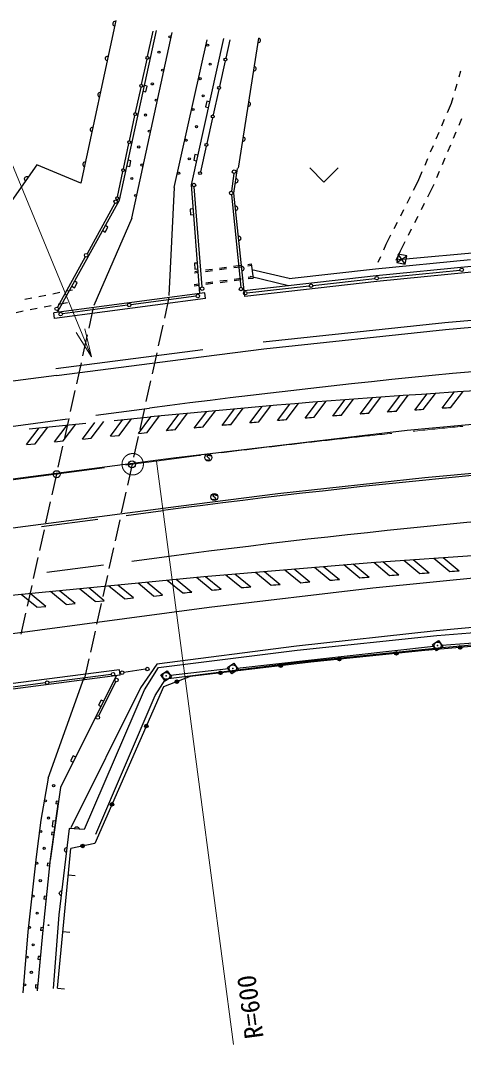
# Model space of a CAD drawing. Units: millimetres at full size, sheet at 1:1000; details may follow other scales. Extents: x 40000 to 680000, y 20000 to 380000.
# Drawn here: x 185034 to 216098, y 268515 to 340373 of the extents above; entities that cross this region are included whole.
import ezdxf
from ezdxf.enums import TextEntityAlignment as Align

# ---------------------------------------------------------------- set-up
doc = ezdxf.new("R2010")
doc.units = ezdxf.units.MM
doc.header["$LTSCALE"] = 1000
doc.header["$PDMODE"] = 32
doc.header["$PDSIZE"] = 500
doc.linetypes.add('CHAIN', pattern=[18.5, 12, -1.5, 3.5, -1.5])
for name, color, linetype, lineweight in [('M-BGD', 7, 'Continuous', 25), ('M-BMK', 2, 'CHAIN', 13), ('M-BMK-ROW', 30, 'Continuous', 25), ('M-STR-HTXT', 7, 'Continuous', 13), ('M-STR-STRC', 7, 'Continuous', 25), ('S-STR-HTXT', 7, 'Continuous', 13)]:
    doc.layers.add(name, color=color, linetype=linetype, lineweight=lineweight)
doc.layers.add('M-OTRS', color=6, linetype='Continuous')
doc.styles.add('ＭＳ ゴシック', font='')
doc.styles.get('ＭＳ ゴシック').set_extended_font_data('MS Gothic')

# ---------------------------------------------------------------- blocks, each defined once
blk = doc.blocks.new('open_arrow')
at = {"color": 0, "linetype": 'Continuous', "lineweight": -2}
blk.add_lwpolyline([(7.5, 1.25), (0, 0), (7.5, -1.25)], dxfattribs=at)

msp = doc.modelspace()

# ---------------------------------------------------------------- linework, layer by layer
at = {"layer": 'M-BGD'}
for p, q in [((191727, 340373), (189259, 328962)), ((191973, 327754), (194562, 339660)), ((192842, 326507), (195679, 339530)), ((193951, 337845), (194332, 339619)), ((195811, 328659), (198133, 339021)), ((199272, 339117), (197001, 328846)), ((199713, 339018), (199425, 337725)), ((200324, 330002), (201751, 339126)), ((193527, 335875), (193909, 337649)), ((199381, 337530), (198980, 335733)), ((215784, 336418), (215903, 336829)), ((193104, 333905), (193485, 335679)), ((193919, 335760), (193723, 335802)), ((193834, 335369), (193919, 335760)), ((215505, 335457), (215644, 335938)), ((193638, 335411), (193834, 335369)), ((198936, 335538), (198535, 333741)), ((215247, 334566), (215366, 334977)), ((198092, 334705), (198005, 334314)), ((198005, 334314), (198200, 334271)), ((198287, 334662), (198092, 334705)), ((214967, 333907), (215247, 334566)), ((192681, 331936), (193062, 333710)), ((198492, 333546), (198090, 331749)), ((214576, 332987), (214772, 333447)), ((215790, 333030), (215985, 333490)), ((214185, 332067), (214381, 332527)), ((215399, 332110), (215594, 332570)), ((192257, 329966), (192639, 331740)), ((198047, 331554), (197646, 329757)), ((213794, 331146), (213990, 331606)), ((215008, 331189), (215203, 331650)), ((192780, 330525), (192584, 330567)), ((197263, 330958), (197177, 330567)), ((197177, 330567), (197372, 330524)), ((197458, 330915), (197263, 330958)), ((213403, 330226), (213599, 330686)), ((214617, 330269), (214812, 330729)), ((186172, 330253), (177809, 318427)), ((189259, 328962), (186172, 330253)), ((192499, 330176), (192695, 330134)), ((192695, 330134), (192780, 330525)), ((199996, 328251), (200244, 329998)), ((205315, 330034), (206315, 329034)), ((206315, 329034), (207315, 330034)), ((185321, 329246), (185326, 329289)), ((185333, 329196), (185321, 329246)), ((185326, 329289), (185340, 329330)), ((185349, 329159), (185333, 329196)), ((185340, 329330), (185371, 329374)), ((185374, 329125), (185349, 329159)), ((185371, 329374), (185405, 329401)), ((185405, 329401), (185445, 329420)), ((185445, 329420), (185496, 329425)), ((185496, 329425), (185536, 329423)), ((185536, 329423), (185576, 329410)), ((191834, 327997), (192215, 329771)), ((199996, 329641), (199826, 328394)), ((200144, 329298), (200182, 329279)), ((200182, 329279), (200213, 329253)), ((200213, 329253), (200246, 329215)), ((200246, 329215), (200262, 329174)), ((200268, 329131), (200261, 329077)), ((200262, 329174), (200268, 329131)), ((212928, 329107), (213208, 329766)), ((214226, 329349), (214421, 329809)), ((195811, 328659), (195444, 321068)), ((197001, 328846), (197597, 321209)), ((197766, 321675), (197213, 328700)), ((200137, 328959), (200095, 328952)), ((200174, 328975), (200137, 328959)), ((200216, 329003), (200174, 328975)), ((200243, 329038), (200216, 329003)), ((200261, 329077), (200243, 329038)), ((212598, 328457), (212928, 329107)), ((213594, 327989), (213926, 328642)), ((213926, 328642), (214030, 328889)), ((187663, 319942), (191973, 327754)), ((199822, 328145), (200487, 321653)), ((200715, 321413), (199996, 328251)), ((212145, 327565), (212371, 328011)), ((191645, 327549), (189700, 324008)), ((197134, 327146), (196934, 327130)), ((196934, 327130), (196965, 326732)), ((200089, 327369), (200130, 327359)), ((200164, 327038), (200125, 327020)), ((200130, 327359), (200166, 327341)), ((200196, 327062), (200164, 327038)), ((200166, 327341), (200208, 327312)), ((200230, 327100), (200196, 327062)), ((200208, 327312), (200233, 327276)), ((200247, 327141), (200230, 327100)), ((200233, 327276), (200249, 327237)), ((200255, 327183), (200247, 327141)), ((200249, 327237), (200255, 327183)), ((211692, 326674), (211918, 327120)), ((213141, 327098), (213367, 327543)), ((192842, 326507), (190169, 320372)), ((196965, 326732), (197165, 326747)), ((212688, 326206), (212915, 326652)), ((190798, 325626), (190974, 325530)), ((190974, 325530), (191167, 325880)), ((191167, 325880), (190992, 325976)), ((211239, 325782), (211466, 326228)), ((212235, 325314), (212462, 325760)), ((200311, 325255), (200352, 325245)), ((200386, 324924), (200347, 324907)), ((200352, 325245), (200388, 325228)), ((200418, 324948), (200386, 324924)), ((200388, 325228), (200430, 325199)), ((200453, 324986), (200418, 324948)), ((200430, 325199), (200455, 325162)), ((200469, 325027), (200453, 324986)), ((200455, 325162), (200472, 325123)), ((200477, 325069), (200469, 325027)), ((200472, 325123), (200477, 325069)), ((210683, 324686), (211013, 325336)), ((211677, 324215), (212009, 324868)), ((210503, 324280), (210683, 324686)), ((211381, 323544), (211677, 324215)), ((189579, 323789), (187633, 320248)), ((209929, 322946), (216586, 323603)), ((210122, 323415), (210302, 323822)), ((197430, 323347), (197231, 323332)), ((197231, 323332), (197262, 322933)), ((197246, 322668), (197503, 322702)), ((197251, 322769), (197500, 322802)), ((197262, 322933), (197461, 322949)), ((197995, 322868), (198491, 322933)), ((197999, 322767), (198495, 322833)), ((198987, 322998), (199483, 323064)), ((198991, 322898), (199486, 322963)), ((199978, 323129), (200474, 323195)), ((199982, 323029), (200478, 323094)), ((200533, 323141), (200574, 323131)), ((200608, 322810), (200570, 322793)), ((200574, 323131), (200611, 323114)), ((200640, 322834), (200608, 322810)), ((200611, 323114), (200652, 323085)), ((200675, 322872), (200640, 322834)), ((200652, 323085), (200677, 323049)), ((200692, 322913), (200675, 322872)), ((200677, 323049), (200694, 323009)), ((200699, 322955), (200692, 322913)), ((200694, 323009), (200699, 322955)), ((200970, 323260), (201218, 323293)), ((200973, 323160), (201231, 323193)), ((201218, 323293), (201342, 322300)), ((203864, 322268), (201260, 322884)), ((203864, 322268), (209929, 322946)), ((216630, 323105), (209982, 322449)), ((216666, 322707), (210024, 322051)), ((210135, 322299), (215849, 322859)), ((188819, 321624), (189012, 321974)), ((189012, 321974), (188837, 322071)), ((198029, 321964), (198525, 322030)), ((198033, 321864), (198529, 321929)), ((199021, 322095), (199516, 322160)), ((199024, 321995), (199520, 322060)), ((200012, 322226), (200508, 322291)), ((200016, 322125), (200511, 322191)), ((209982, 322449), (200718, 321413)), ((210024, 322051), (200762, 321015)), ((201003, 322357), (201330, 322400)), ((201007, 322256), (201342, 322300)), ((203833, 321761), (201145, 322397)), ((205524, 321778), (209887, 322273)), ((187301, 321203), (187792, 321298)), ((197962, 321257), (187360, 319865)), ((188282, 321393), (188674, 321469)), ((188644, 321720), (188819, 321624)), ((197202, 321754), (197537, 321799)), ((197207, 321856), (197533, 321899)), ((198014, 320861), (197962, 321257)), ((200762, 321015), (200718, 321413)), ((200913, 321255), (205276, 321750)), ((185337, 320823), (185828, 320918)), ((186319, 321013), (186810, 321108)), ((198014, 320861), (187412, 319469)), ((187685, 320463), (188332, 320588)), ((197342, 321026), (192779, 320423)), ((195447, 320943), (195125, 319489)), ((184739, 319893), (185230, 319988)), ((185721, 320083), (186212, 320178)), ((186703, 320273), (187194, 320368)), ((187412, 319469), (187360, 319865)), ((192531, 320390), (187968, 319787)), ((189843, 318792), (190164, 320240)), ((214797, 319187), (225737, 320155)), ((202047, 317828), (214797, 319187)), ((195016, 319001), (194692, 317536)), ((189411, 316839), (189735, 318304)), ((187501, 315956), (197818, 317282)), ((194584, 317048), (194260, 315583)), ((188978, 314886), (189302, 316351)), ((194152, 315095), (193828, 313631)), ((188546, 312934), (188870, 314398)), ((193720, 313142), (193395, 311678)), ((212144, 311622), (223712, 312696)), ((188113, 310981), (188438, 312446)), ((193287, 311190), (192963, 309725)), ((195751, 309683), (212144, 311622)), ((187681, 309028), (188005, 310493)), ((198129, 309804), (198137, 309833)), ((198133, 309771), (198129, 309804)), ((198144, 309746), (198133, 309771)), ((198137, 309833), (198150, 309854)), ((198263, 309644), (198144, 309746)), ((198150, 309854), (198172, 309873)), ((198172, 309873), (198212, 309877)), ((198212, 309877), (198268, 309867)), ((198268, 309867), (198292, 309858)), ((198292, 309858), (198313, 309843)), ((198313, 309843), (198330, 309821)), ((198330, 309821), (198341, 309789)), ((158764, 304822), (195751, 309683)), ((192855, 309237), (192531, 307772)), ((198099, 309560), (198109, 309543)), ((198109, 309543), (198126, 309531)), ((198126, 309531), (198151, 309521)), ((198151, 309521), (198189, 309514)), ((198189, 309514), (198223, 309517)), ((198223, 309517), (198253, 309530)), ((198253, 309530), (198274, 309554)), ((198278, 309627), (198263, 309644)), ((198274, 309554), (198281, 309582)), ((198283, 309601), (198278, 309627)), ((198281, 309582), (198283, 309601)), ((223131, 309180), (213397, 308276)), ((187248, 307076), (187573, 308540)), ((213397, 308276), (203070, 307154)), ((192423, 307284), (192098, 305820)), ((203070, 307154), (196116, 306280)), ((198550, 307034), (198558, 307063)), ((198554, 307002), (198550, 307034)), ((198564, 306977), (198554, 307002)), ((198558, 307063), (198571, 307085)), ((198684, 306874), (198564, 306977)), ((198571, 307085), (198592, 307104)), ((198592, 307104), (198632, 307108)), ((198632, 307108), (198689, 307097)), ((198698, 306857), (198684, 306874)), ((198689, 307097), (198712, 307089)), ((198703, 306831), (198698, 306857)), ((198712, 307089), (198734, 307073)), ((198734, 307073), (198750, 307051)), ((198750, 307051), (198762, 307020)), ((196116, 306280), (158768, 301359)), ((186816, 305123), (187140, 306588)), ((198519, 306791), (198530, 306773)), ((198530, 306773), (198547, 306761)), ((198547, 306761), (198571, 306752)), ((198571, 306752), (198610, 306744)), ((198610, 306744), (198643, 306747)), ((198643, 306747), (198674, 306760)), ((198674, 306760), (198695, 306784)), ((198695, 306784), (198701, 306812)), ((198701, 306812), (198703, 306831)), ((191990, 305332), (191666, 303867)), ((186384, 303170), (186708, 304635)), ((191558, 303379), (191234, 301914)), ((185951, 301218), (186275, 302682)), ((191126, 301426), (190801, 299962)), ((209750, 300562), (220655, 301643)), ((185519, 299265), (185843, 300729)), ((198274, 299202), (209750, 300562)), ((183158, 297189), (198274, 299202)), ((190693, 299473), (190369, 298009)), ((185086, 297312), (185411, 298777)), ((222863, 298338), (214185, 297538)), ((190261, 297521), (189937, 296056)), ((214185, 297538), (204397, 296471)), ((214237, 297205), (222943, 297936)), ((204433, 296191), (214237, 297205)), ((223307, 297021), (213387, 296166)), ((214317, 296359), (223009, 297089)), ((204397, 296471), (194583, 295198)), ((194721, 294978), (204433, 296191)), ((204530, 295346), (214317, 296359)), ((213387, 296166), (205396, 295348)), ((189829, 295568), (189507, 294113)), ((195227, 294185), (204530, 295346)), ((205396, 295348), (196941, 294343)), ((191973, 294818), (181758, 293496)), ((192024, 294422), (191973, 294818)), ((193802, 294845), (192283, 294628)), ((194583, 295198), (193455, 293538)), ((193730, 293401), (194721, 294978)), ((192024, 294422), (181810, 293099)), ((186981, 287200), (189508, 294262)), ((191399, 294491), (187028, 293927)), ((191750, 294378), (187840, 286548)), ((190516, 291574), (191710, 293984)), ((194485, 293004), (195227, 294185)), ((196941, 294343), (195063, 293611)), ((186780, 293895), (182409, 293330)), ((193455, 293538), (188559, 283721)), ((189527, 283616), (193730, 293401)), ((195063, 293611), (190242, 282622)), ((190308, 283281), (194485, 293004)), ((190683, 292689), (190504, 292331)), ((190862, 292600), (190683, 292689)), ((190504, 292331), (190683, 292242)), ((188728, 288774), (188550, 288416)), ((188550, 288416), (188728, 288326)), ((188907, 288684), (188728, 288774)), ((186981, 287200), (186458, 284254)), ((187840, 286548), (187124, 281420)), ((187685, 285579), (187112, 281513)), ((187536, 285600), (187508, 285402)), ((187657, 285381), (187508, 285402)), ((187685, 285579), (187536, 285600)), ((186458, 284254), (186136, 281692)), ((187312, 284209), (187257, 283813)), ((187510, 284182), (187312, 284209)), ((187229, 283421), (187201, 283223)), ((187350, 283202), (187201, 283223)), ((187378, 283400), (187229, 283421)), ((187257, 283813), (187455, 283786)), ((188457, 283685), (187722, 277612)), ((189508, 283605), (188457, 283685)), ((188808, 283658), (188825, 283697)), ((188825, 283697), (188849, 283730)), ((188849, 283730), (188885, 283766)), ((188885, 283766), (188925, 283784)), ((188925, 283784), (188967, 283793)), ((188967, 283793), (189021, 283789)), ((189021, 283789), (189061, 283773)), ((189061, 283773), (189098, 283749)), ((189098, 283749), (189129, 283708)), ((189129, 283708), (189147, 283673)), ((189147, 283673), (189157, 283631)), ((190242, 282622), (188552, 282280)), ((186136, 281692), (185539, 276414)), ((187626, 272458), (188552, 282280)), ((188125, 282158), (188132, 282212)), ((188132, 282115), (188125, 282158)), ((188132, 282212), (188149, 282251)), ((188149, 282075), (188132, 282115)), ((188149, 282251), (188174, 282287)), ((188183, 282037), (188149, 282075)), ((188174, 282287), (188217, 282316)), ((188214, 282012), (188183, 282037)), ((188252, 281993), (188214, 282012)), ((188217, 282316), (188253, 282333)), ((188253, 282333), (188295, 282341)), ((187112, 281513), (186569, 276314)), ((186922, 281243), (186895, 281045)), ((187061, 281021), (186895, 281045)), ((187081, 281220), (186922, 281243)), ((188377, 280423), (188875, 280376)), ((186690, 278914), (186669, 278715)), ((186839, 278899), (186690, 278914)), ((187757, 279121), (187764, 279175)), ((187765, 279079), (187757, 279121)), ((187764, 279175), (187781, 279214)), ((187781, 279038), (187765, 279079)), ((187781, 279214), (187807, 279250)), ((187815, 279001), (187781, 279038)), ((187807, 279250), (187849, 279279)), ((187846, 278976), (187815, 279001)), ((187885, 278957), (187846, 278976)), ((187849, 279279), (187885, 279296)), ((187885, 279296), (187927, 279304)), ((186818, 278700), (186669, 278715)), ((187722, 277612), (187320, 272438)), ((186461, 276726), (186441, 276527)), ((186611, 276711), (186461, 276726)), ((185539, 276414), (185190, 272149)), ((186569, 276314), (186211, 272287)), ((186590, 276512), (186441, 276527)), ((188001, 276441), (188499, 276394)), ((186274, 274695), (186257, 274496)), ((186424, 274682), (186274, 274695)), ((186257, 274496), (186406, 274483)), ((186097, 272703), (186079, 272504)), ((186079, 272504), (186229, 272491)), ((186246, 272690), (186097, 272703)), ((187626, 272458), (188124, 272411))]:
    msp.add_line(p, q, dxfattribs=at)
for centre, radius in [((195505, 339229), 75), ((198155, 338637), 75), ((193930, 337747), 100), ((194744, 338148), 75), ((198336, 337311), 75), ((199403, 337628), 100), ((195005, 336891), 75), ((197628, 336287), 75), ((193506, 335777), 100), ((194282, 335921), 75), ((198958, 335636), 100), ((197840, 335081), 75), ((194549, 334781), 75), ((197136, 334125), 75), ((193083, 333808), 100), ((193804, 333739), 75), ((198513, 333644), 100), ((197374, 332923), 75), ((194072, 332607), 75), ((196654, 331969), 75), ((192660, 331838), 100), ((193322, 331498), 75), ((198069, 331652), 100), ((196872, 330661), 75), ((192236, 329868), 100), ((193548, 330231), 75), ((200012, 329764), 124), ((192846, 329282), 75), ((196125, 329653), 75), ((197624, 329659), 100), ((197203, 328825), 124), ((199809, 328270), 124), ((191706, 327659), 124), ((191813, 327899), 100), ((193095, 328095), 75), ((189639, 323899), 124), ((215973, 322872), 124), ((210011, 322287), 124), ((197776, 321550), 124), ((200500, 321528), 124), ((200789, 321241), 124), ((205400, 321764), 124), ((192655, 320406), 124), ((197466, 321042), 124), ((187573, 320139), 124), ((187845, 319770), 124), ((198205, 309704), 249), ((198625, 306935), 249), ((211389, 295961), 124), ((211389, 295961), 110), ((211389, 295961), 95.6), ((215867, 296379), 124), ((215867, 296379), 110), ((215867, 296379), 95.6), ((215867, 296379), 80.6), ((215867, 296379), 66.2), ((215867, 296379), 48.8), ((215867, 296379), 33.8), ((215867, 296379), 19.4), ((215867, 296379), 3.8), ((207394, 295552), 124), ((207394, 295552), 110), ((207394, 295552), 95.6), ((207394, 295552), 80.6), ((207394, 295552), 66.2), ((207394, 295552), 48.8), ((207394, 295552), 33.8), ((207394, 295552), 19.4), ((207394, 295552), 3.8), ((211389, 295961), 80.6), ((211389, 295961), 66.2), ((211389, 295961), 48.8), ((211389, 295961), 33.8), ((211389, 295961), 19.4), ((211389, 295961), 3.8), ((191523, 294507), 124), ((192160, 294610), 124), ((193926, 294863), 124), ((199055, 294594), 124), ((199055, 294594), 110), ((199055, 294594), 95.6), ((199055, 294594), 80.6), ((199055, 294594), 66.2), ((199055, 294594), 48.8), ((199055, 294594), 33.8), ((203282, 295097), 124), ((203282, 295097), 110), ((203282, 295097), 95.6), ((203282, 295097), 80.6), ((203282, 295097), 66.2), ((203282, 295097), 48.8), ((203282, 295097), 33.8), ((203282, 295097), 19.4), ((203282, 295097), 3.8), ((186904, 293911), 124), ((191766, 294096), 124), ((196002, 293977), 124), ((196002, 293977), 110), ((196002, 293977), 95.6), ((196002, 293977), 80.6), ((196002, 293977), 66.2), ((196002, 293977), 48.8), ((196002, 293977), 33.8), ((196002, 293977), 19.4), ((196002, 293977), 3.8), ((199055, 294594), 19.4), ((199055, 294594), 3.8), ((190461, 291462), 124), ((193858, 290864), 124), ((193858, 290864), 110), ((193858, 290864), 95.6), ((193858, 290864), 80.6), ((193858, 290864), 66.2), ((193858, 290864), 48.8), ((193858, 290864), 33.8), ((193858, 290864), 19.4), ((193858, 290864), 3.8), ((187358, 286681), 75), ((186781, 285611), 75), ((191447, 285369), 124), ((191447, 285369), 110), ((191447, 285369), 95.6), ((191447, 285369), 80.6), ((191447, 285369), 66.2), ((191447, 285369), 48.8), ((191447, 285369), 33.8), ((191447, 285369), 19.4), ((191447, 285369), 3.8), ((186994, 284410), 75), ((186451, 283461), 75), ((189397, 282451), 124), ((189397, 282451), 110), ((189397, 282451), 95.6), ((189397, 282451), 80.6), ((189397, 282451), 66.2), ((189397, 282451), 48.8), ((189397, 282451), 33.8), ((189397, 282451), 19.4), ((189397, 282451), 3.8), ((186697, 282282), 75), ((186182, 281235), 75), ((186425, 280010), 75), ((185919, 278921), 75), ((186199, 277736), 75), ((185663, 276733), 75), ((186999, 276895), 25), ((185920, 275507), 75), ((185490, 274643), 75), ((185797, 273583), 75), ((185323, 272700), 75)]:
    msp.add_circle(centre, radius, dxfattribs=at)
for centre, start, end in [((191646, 340150), 77.79882, 257.79882), ((201720, 338978), 261.11108, 81.11108), ((191118, 337706), 77.79882, 257.79882), ((201408, 336984), 261.08631, 81.08631), ((190600, 335161), 77.79364, 257.79364), ((201020, 334514), 261.08631, 81.08631), ((190071, 332718), 77.79364, 257.79364), ((200633, 332044), 261.08631, 81.08631), ((189543, 330274), 77.79364, 257.79364)]:
    msp.add_arc(centre, 150, start, end, dxfattribs=at)
at = {"layer": 'M-BMK'}
msp.add_line((68988, 292891), (194577, 309455), dxfattribs=at)
msp.add_circle((192901, 309233), 750, dxfattribs=at)
msp.add_arc((273033, -285393), 600000, 88.86117, 97.51343, dxfattribs=at)
at = {"layer": 'M-BMK-ROW'}
for p, q in [((211547, 323601), (221705, 324541)), ((211414, 323382), (212115, 323860)), ((212004, 323270), (211525, 323971)), ((214588, 296532), (233413, 297980)), ((200221, 294934), (213984, 296475)), ((199624, 294868), (195553, 294412))]:
    msp.add_line(p, q, dxfattribs=at)
for points in [[(211414, 323382), (212004, 323270), (212115, 323860), (211525, 323971)], [(214213, 296140), (213914, 296578), (214352, 296877), (214651, 296439)], [(195186, 294010), (194886, 294448), (195324, 294747), (195624, 294309)], [(199853, 294532), (199554, 294970), (199992, 295269), (200291, 294831)]]:
    msp.add_lwpolyline(points, close=True, dxfattribs=at)
for p in [(214283, 296509), (195255, 294379), (199923, 294900)]:
    msp.add_point(p, dxfattribs=at)
at = {"layer": 'M-OTRS'}
for p in [(192853, 309228), (187571, 308531)]:
    msp.add_point(p, dxfattribs=at)
at = {"layer": 'M-STR-HTXT'}
msp.add_line((194577, 309455), (199977, 268515), dxfattribs=at)
at = {"layer": 'M-STR-STRC'}
for p, q in [((214845, 318689), (225776, 319657)), ((202100, 317331), (214845, 318689)), ((197881, 316786), (202100, 317331)), ((187564, 315460), (197881, 316786)), ((187564, 315460), (181153, 314633)), ((210771, 312896), (211628, 314035)), ((211366, 312939), (212222, 314076)), ((212688, 313032), (213542, 314165)), ((213280, 313070), (214134, 314204)), ((214598, 313157), (215450, 314289)), ((215190, 313195), (216042, 314326)), ((201720, 312182), (202589, 313335)), ((203058, 312296), (203925, 313447)), ((203659, 312347), (204525, 313497)), ((204994, 312456), (205858, 313604)), ((205593, 312504), (206457, 313651)), ((206924, 312610), (207786, 313754)), ((207523, 312656), (208384, 313799)), ((208850, 312756), (209710, 313898)), ((209447, 312801), (210306, 313941)), ((190307, 312675), (194087, 313173)), ((193910, 311453), (194790, 312622)), ((195264, 311588), (196141, 312753)), ((195871, 311647), (196748, 312810)), ((197220, 311775), (198095, 312936)), ((197826, 311832), (198700, 312992)), ((199171, 311956), (200043, 313114)), ((199776, 312010), (200647, 313167)), ((201117, 312129), (201986, 313284)), ((184359, 311890), (188324, 312413)), ((185637, 311714), (189618, 312109)), ((187417, 310810), (188297, 311978)), ((188025, 310870), (188905, 312038)), ((189378, 311004), (190258, 312173)), ((189987, 311064), (190867, 312233)), ((191340, 311199), (192220, 312367)), ((191608, 312306), (194158, 312559)), ((191949, 311259), (192829, 312427)), ((193302, 311393), (194182, 312562)), ((185455, 310615), (186335, 311784)), ((186064, 310675), (186944, 311844)), ((191340, 311199), (191949, 311259)), ((193302, 311393), (193910, 311453)), ((185455, 310615), (186064, 310675)), ((187417, 310810), (188025, 310870)), ((189378, 311004), (189987, 311064)), ((192449, 305644), (195035, 305985)), ((186501, 304860), (190466, 305383)), ((195460, 302764), (192837, 302417)), ((220575, 303062), (209625, 302321)), ((215147, 301692), (214018, 302619)), ((215804, 301735), (214673, 302663)), ((190854, 302156), (186889, 301632)), ((209625, 302321), (197889, 301327)), ((204684, 300899), (203575, 301809)), ((205328, 300952), (204218, 301863)), ((206758, 301073), (205645, 301986)), ((207404, 301125), (206290, 302039)), ((208831, 301247), (207714, 302164)), ((209480, 301297), (208362, 302214)), ((210920, 301409), (209799, 302329)), ((211572, 301456), (210450, 302377)), ((213034, 301550), (211908, 302474)), ((213688, 301595), (212562, 302520)), ((197889, 301327), (183018, 299900)), ((197049, 300244), (195954, 301142)), ((198464, 300376), (197367, 301276)), ((199100, 300436), (198002, 301337)), ((200537, 300551), (199436, 301454)), ((201176, 300608), (200074, 301513)), ((202611, 300725), (201506, 301631)), ((203252, 300780), (202146, 301688)), ((190275, 299593), (189181, 300490)), ((190908, 299655), (189815, 300553)), ((192321, 299789), (191228, 300687)), ((192955, 299852), (191861, 300749)), ((194368, 299986), (193274, 300883)), ((195001, 300048), (193908, 300945)), ((196414, 300182), (195321, 301079)), ((186182, 299200), (185089, 300097)), ((186815, 299263), (185722, 300160)), ((188228, 299397), (187135, 300294)), ((188862, 299459), (187768, 300356)), ((190275, 299593), (190908, 299655)), ((192321, 299789), (192955, 299852)), ((194368, 299986), (195001, 300048)), ((186182, 299200), (186815, 299263)), ((188228, 299397), (188862, 299459))]:
    msp.add_line(p, q, dxfattribs=at)
for centre, radius, start, end in [((273032, -285393), 603750, 88.86117, 97.51343), ((253557, -286629), 602125, 87.92813, 95.66139), ((253557, -286629), 601050, 94.39259, 94.44978), ((253557, -286629), 601050, 94.20865, 94.26568), ((253557, -286629), 601050, 94.02522, 94.08209), ((253557, -286629), 601050, 93.8423, 93.89911), ((253557, -286629), 601050, 93.65989, 93.71645), ((253557, -286629), 601050, 95.13365, 95.1915), ((253557, -286629), 601050, 94.94758, 95.00526), ((253557, -286629), 601050, 94.76205, 94.81957), ((253557, -286629), 601050, 94.57706, 94.63441), ((253557, -286629), 601050, 95.50743, 95.56564), ((253557, -286629), 601050, 95.32026, 95.37829), ((273032, -285393), 596500, 88.86117, 97.51343), ((273032, -285393), 593250, 88.86117, 97.51343), ((254028, -289212), 592175, 94.5157, 94.57847), ((254014, -289201), 592175, 94.31296, 94.37596), ((254009, -289197), 592175, 94.10945, 94.17269), ((254019, -289205), 592175, 93.90519, 93.96866), ((254020, -289206), 592175, 93.70014, 93.76386), ((253999, -289189), 592175, 95.31937, 95.38125), ((254018, -289205), 592175, 95.11953, 95.18163), ((254029, -289214), 592175, 94.91898, 94.9813), ((254033, -289216), 592175, 94.71771, 94.78025), ((253996, -289187), 592175, 95.51851, 95.58017)]:
    msp.add_arc(centre, radius, start, end, dxfattribs=at)
at = {"layer": 'S-STR-HTXT'}
msp.add_lwpolyline([(190011, 316763), (181381, 337668), (156185, 337668)], dxfattribs=at)

# ---------------------------------------------------------------- block references
at = {"layer": 'S-STR-HTXT', "xscale": 267, "yscale": 267, "rotation": 112.4}
msp.add_blockref('open_arrow', (190011, 316763), dxfattribs=at)

# ---------------------------------------------------------------- texts
at = {"layer": 'M-STR-HTXT', "style": 'ＭＳ ゴシック'}
msp.add_text('R=600', height=1320, rotation=97.513, dxfattribs=at).set_placement((202474, 269063), align=Align.BOTTOM_LEFT)

doc.saveas('drawing.dxf')
